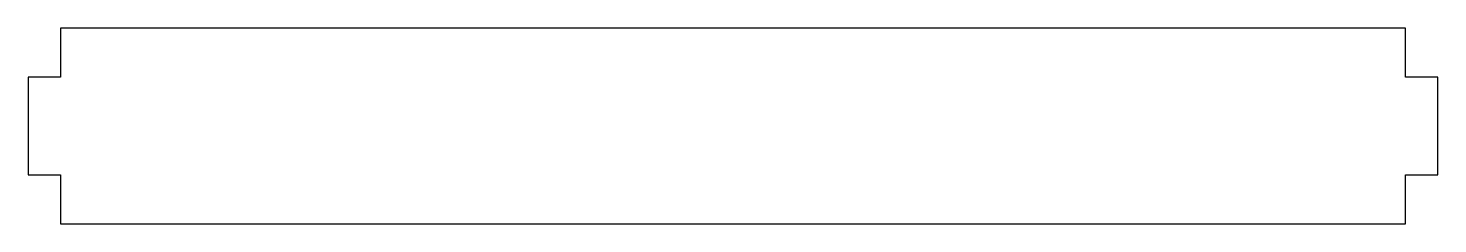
# Model space of a CAD drawing. Header units: millimetres. Extents: x -144 to 144, y -20 to 20.
import ezdxf

# ---------------------------------------------------------------- set-up
doc = ezdxf.new("R2010")
doc.units = ezdxf.units.MM
doc.layers.get('0').update_dxf_attribs({"linetype": 'CONTINUOUS'})

msp = doc.modelspace()

# ---------------------------------------------------------------- linework, layer by layer
msp.add_lwpolyline([(137.5, 20), (-137.5, 20), (-137.5, 10), (-144.1, 10), (-144.1, -10), (-137.5, -10), (-137.5, -20), (137.5, -20), (137.5, -10), (144.1, -10), (144.1, 10), (137.5, 10)], close=True)

doc.saveas('drawing.dxf')
